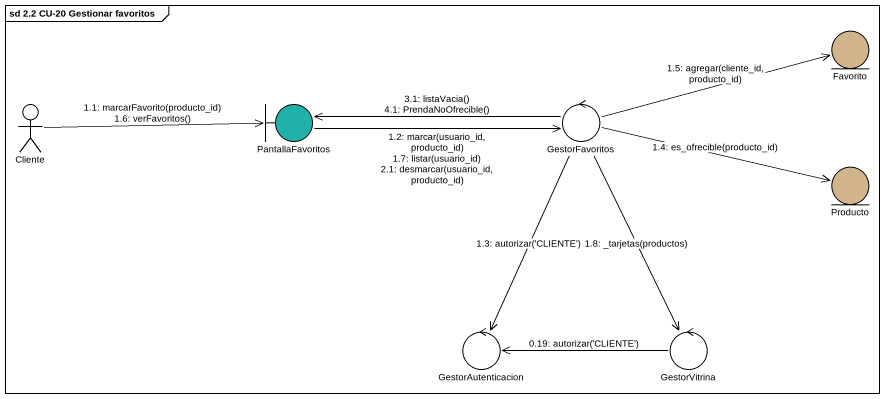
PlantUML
@startuml
mainframe sd 2.2 CU-20 Gestionar favoritos
entity Favorito #D2B48C
actor Cliente
boundary PantallaFavoritos #20B2AA
control GestorFavoritos
entity Producto #D2B48C
control GestorAutenticacion
control GestorVitrina
GestorVitrina -left-> GestorAutenticacion : 0.19: autorizar('CLIENTE')
Cliente -right-> PantallaFavoritos : 1.1: marcarFavorito(producto_id)\n1.6: verFavoritos()
PantallaFavoritos -right-> GestorFavoritos : 1.2: marcar(usuario_id, producto_id)\n1.7: listar(usuario_id)\n2.1: desmarcar(usuario_id, producto_id)
GestorFavoritos --> GestorAutenticacion : 1.3: autorizar('CLIENTE')
GestorFavoritos -right-> Producto : 1.4: es_ofrecible(producto_id)
GestorFavoritos -right-> Favorito : 1.5: agregar(cliente_id, producto_id)
GestorFavoritos --> GestorVitrina : 1.8: _tarjetas(productos)
GestorFavoritos -left-> PantallaFavoritos : 3.1: listaVacia()\n4.1: PrendaNoOfrecible()
@enduml
